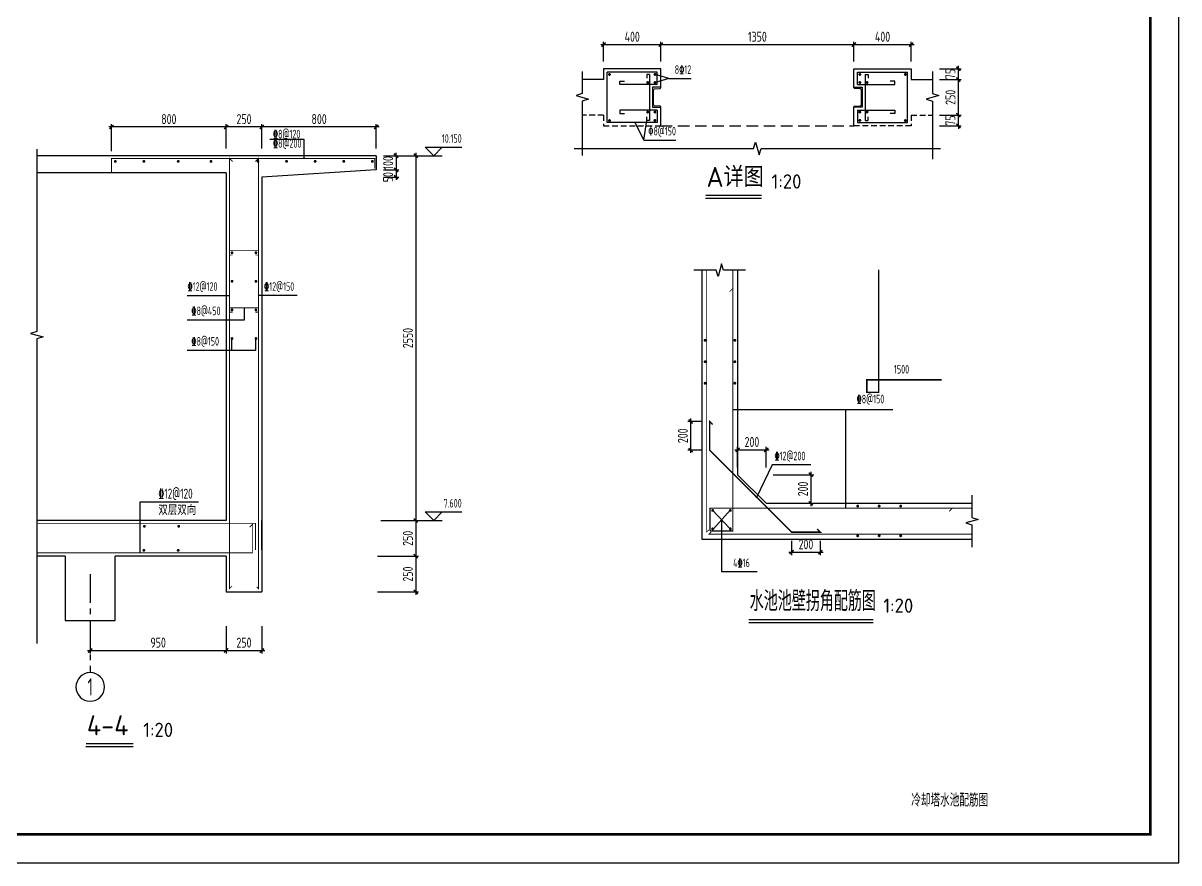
# Model space of a CAD drawing. Extents: x 665703 to 1047784, y -160603 to 92239.
# Drawn here: x 1007371 to 1047767, y -20886 to 8469 of the extents above; entities that cross this region are included whole.
import ezdxf
from ezdxf.enums import TextEntityAlignment as Align

# ---------------------------------------------------------------- set-up
doc = ezdxf.new("R2010")
doc.units = 0
doc.header["$LTSCALE"] = 800
doc.linetypes.add('CENTER', pattern=[2, 1.25, -0.25, 0.25, -0.25])
doc.linetypes.add('DASHED', pattern=[0.75, 0.5, -0.25])
doc.layers.get('0').update_dxf_attribs({"linetype": 'CONTINUOUS'})
doc.layers.get('Defpoints').update_dxf_attribs({"linetype": 'CONTINUOUS'})
for name, color, linetype in [('AXIS', 4, 'CENTER'), ('DIM', 2, 'CONTINUOUS'), ('NUM', 7, 'CONTINUOUS'), ('REIN', 1, 'CONTINUOUS'), ('STEEL', 7, 'CONTINUOUS'), ('TEXT', 7, 'CONTINUOUS'), ('THIN', 7, 'CONTINUOUS'), ('TK', 7, 'CONTINUOUS'), ('xi', 7, 'DASHED'), ('柱', 2, 'CONTINUOUS'), ('细线', 7, 'CONTINUOUS')]:
    doc.layers.add(name, color=color, linetype=linetype)
doc.styles.add('title1', font='SIMHEI.TTF', dxfattribs={"width": 0.8})
doc.styles.add('TSSD_Axis', font='tssdeng.shx', dxfattribs={"width": 0.7, "bigfont": 'tssdchn.shx'})
doc.styles.add('TSSD_Dimension', font='Tssdeng.shx', dxfattribs={"width": 0.75, "bigfont": 'hztxt.shx'})
doc.styles.add('TSSD_Label', font='Tssdeng.shx', dxfattribs={"width": 0.7, "bigfont": 'hztxt.shx'})
doc.styles.add('TSSD_Norm', font='Tssdeng.shx', dxfattribs={"bigfont": 'hztxt.shx'})
doc.styles.add('TSSD_Rein', font='Tssdeng.shx', dxfattribs={"width": 0.7, "bigfont": 'hztxt.shx'})
doc.dimstyles.new('TSSD_20_100', dxfattribs={"dimtxt": 350, "dimasz": 100, "dimexe": 100, "dimexo": 250, "dimgap": 100, "dimtad": 1, "dimdec": 0, "dimlfac": 0.2, "dimzin": 0, "dimdsep": 46, "dimtxsty": 'TSSD_Dimension', "dimblk": 'ARCHTICK', "dimcen": 0, "dimdle": 100, "dimclrt": 7, "dimadec": 0, "dimazin": 0, "dimtfac": 1, "dimtdec": 0, "dimtix": 1, "dimtmove": 2, "dimatfit": 3, "dimldrblk": 'ARCHTICK', "dimfxl": 0, "dimtolj": 1, "dimtzin": 0, "dimarcsym": 0})

# ---------------------------------------------------------------- blocks, each defined once
blk = doc.blocks.new('_ArchTick')
at = {"color": 0, "const_width": 0.5}
blk.add_lwpolyline([(-0.71, -0.71), (0.71, 0.71)], dxfattribs=at)
blk = doc.blocks.new('*D224')
at = {"layer": 'Defpoints', "color": 0, "transparency": 16777216}
for p in [(1039153, 4875), (1039154, 5250), (1040059, 5250)]:
    blk.add_point(p, dxfattribs=at)
at = {"layer": 'DIM', "color": 0, "lineweight": -2, "transparency": 16777216}
for p, q in [((1040059, 5250), (1040059, 5350)), ((1039403, 4875), (1040159, 4875)), ((1039404, 5250), (1040159, 5250)), ((1040059, 4875), (1040059, 5250)), ((1040059, 4875), (1040059, 4775))]:
    blk.add_line(p, q, dxfattribs=at)
at = {"layer": 'DIM', "color": 0, "lineweight": -2, "transparency": 16777216, "xscale": 100, "yscale": 100, "zscale": 100}
for p, rotation in [((1040059, 5250), 270), ((1040059, 4875), 90)]:
    blk.add_blockref('_ArchTick', p, dxfattribs=dict(at, rotation=rotation))
at = {"layer": 'DIM', "color": 7, "transparency": 16777216, "insert": (1039784, 5063), "char_height": 350, "attachment_point": 5, "rotation": 90, "style": 'TSSD_Dimension'}
blk.add_mtext('\\A1;75', dxfattribs=at)
blk = doc.blocks.new('*D225')
at = {"layer": 'Defpoints', "color": 0, "transparency": 16777216}
for p in [(1039154, 6500), (1040059, 6500), (1039154, 5250)]:
    blk.add_point(p, dxfattribs=at)
at = {"layer": 'DIM', "color": 0, "lineweight": -2, "transparency": 16777216}
for p, q in [((1039404, 6500), (1040159, 6500)), ((1040059, 5150), (1040059, 6600)), ((1039404, 5250), (1040159, 5250))]:
    blk.add_line(p, q, dxfattribs=at)
at = {"layer": 'DIM', "color": 0, "lineweight": -2, "transparency": 16777216, "xscale": 100, "yscale": 100, "zscale": 100}
for p, rotation in [((1040059, 6500), 90), ((1040059, 5250), 270)]:
    blk.add_blockref('_ArchTick', p, dxfattribs=dict(at, rotation=rotation))
at = {"layer": 'DIM', "color": 7, "transparency": 16777216, "insert": (1039784, 5875), "char_height": 350, "attachment_point": 5, "rotation": 90, "style": 'TSSD_Dimension'}
blk.add_mtext('\\A1;250', dxfattribs=at)
blk = doc.blocks.new('*D226')
at = {"layer": 'Defpoints', "color": 0, "transparency": 16777216}
for p in [(1039153, 6875), (1040059, 6875), (1039154, 6500)]:
    blk.add_point(p, dxfattribs=at)
at = {"layer": 'DIM', "color": 0, "lineweight": -2, "transparency": 16777216}
for p, q in [((1039403, 6875), (1040159, 6875)), ((1040059, 6875), (1040059, 6975)), ((1040059, 6500), (1040059, 6875)), ((1039404, 6500), (1040159, 6500)), ((1040059, 6500), (1040059, 6400))]:
    blk.add_line(p, q, dxfattribs=at)
at = {"layer": 'DIM', "color": 0, "lineweight": -2, "transparency": 16777216, "xscale": 100, "yscale": 100, "zscale": 100}
for p, rotation in [((1040059, 6875), 270), ((1040059, 6500), 90)]:
    blk.add_blockref('_ArchTick', p, dxfattribs=dict(at, rotation=rotation))
at = {"layer": 'DIM', "color": 7, "transparency": 16777216, "insert": (1039784, 6688), "char_height": 350, "attachment_point": 5, "rotation": 90, "style": 'TSSD_Dimension'}
blk.add_mtext('\\A1;75', dxfattribs=at)
blk = doc.blocks.new('*D227')
at = {"layer": 'Defpoints', "color": 0, "transparency": 16777216}
for p in [(1029660, 7718), (1027660, 6875), (1029660, 6875)]:
    blk.add_point(p, dxfattribs=at)
at = {"layer": 'DIM', "color": 0, "lineweight": -2, "transparency": 16777216}
for p, q in [((1027560, 7718), (1029760, 7718)), ((1027660, 7125), (1027660, 7818)), ((1029660, 7125), (1029660, 7818))]:
    blk.add_line(p, q, dxfattribs=at)
at = {"layer": 'DIM', "color": 0, "lineweight": -2, "transparency": 16777216, "xscale": 100, "yscale": 100, "zscale": 100, "rotation": 180}
blk.add_blockref('_ArchTick', (1027660, 7718), dxfattribs=at)
at = {"layer": 'DIM', "color": 0, "lineweight": -2, "transparency": 16777216, "xscale": 100, "yscale": 100, "zscale": 100}
blk.add_blockref('_ArchTick', (1029660, 7718), dxfattribs=at)
at = {"layer": 'DIM', "color": 7, "transparency": 16777216, "insert": (1028660, 7993), "char_height": 350, "attachment_point": 5, "style": 'TSSD_Dimension'}
blk.add_mtext('\\A1;400', dxfattribs=at)
blk = doc.blocks.new('*D228')
at = {"layer": 'Defpoints', "color": 0, "transparency": 16777216}
for p in [(1036410, 7718), (1029660, 6875), (1036410, 6875)]:
    blk.add_point(p, dxfattribs=at)
at = {"layer": 'DIM', "color": 0, "lineweight": -2, "transparency": 16777216}
for p, q in [((1029560, 7718), (1036510, 7718)), ((1029660, 7125), (1029660, 7818)), ((1036410, 7125), (1036410, 7818))]:
    blk.add_line(p, q, dxfattribs=at)
at = {"layer": 'DIM', "color": 0, "lineweight": -2, "transparency": 16777216, "xscale": 100, "yscale": 100, "zscale": 100, "rotation": 180}
blk.add_blockref('_ArchTick', (1029660, 7718), dxfattribs=at)
at = {"layer": 'DIM', "color": 0, "lineweight": -2, "transparency": 16777216, "xscale": 100, "yscale": 100, "zscale": 100}
blk.add_blockref('_ArchTick', (1036410, 7718), dxfattribs=at)
at = {"layer": 'DIM', "color": 7, "transparency": 16777216, "insert": (1033035, 7993), "char_height": 350, "attachment_point": 5, "style": 'TSSD_Dimension'}
blk.add_mtext('\\A1;1350', dxfattribs=at)
blk = doc.blocks.new('*D229')
at = {"layer": 'Defpoints', "color": 0, "transparency": 16777216}
for p in [(1038410, 7718), (1036410, 6875), (1038410, 6875)]:
    blk.add_point(p, dxfattribs=at)
at = {"layer": 'DIM', "color": 0, "lineweight": -2, "transparency": 16777216}
for p, q in [((1036310, 7718), (1038510, 7718)), ((1036410, 7125), (1036410, 7818)), ((1038410, 7125), (1038410, 7818))]:
    blk.add_line(p, q, dxfattribs=at)
at = {"layer": 'DIM', "color": 0, "lineweight": -2, "transparency": 16777216, "xscale": 100, "yscale": 100, "zscale": 100, "rotation": 180}
blk.add_blockref('_ArchTick', (1036410, 7718), dxfattribs=at)
at = {"layer": 'DIM', "color": 0, "lineweight": -2, "transparency": 16777216, "xscale": 100, "yscale": 100, "zscale": 100}
blk.add_blockref('_ArchTick', (1038410, 7718), dxfattribs=at)
at = {"layer": 'DIM', "color": 7, "transparency": 16777216, "insert": (1037410, 7993), "char_height": 350, "attachment_point": 5, "style": 'TSSD_Dimension'}
blk.add_mtext('\\A1;400', dxfattribs=at)
blk = doc.blocks.new('*D285')
at = {"layer": 'Defpoints', "color": 0, "transparency": 16777216}
for p in [(1015716, 4838), (1015716, 3835), (1019716, 3835)]:
    blk.add_point(p, dxfattribs=at)
at = {"layer": 'DIM', "color": 0, "lineweight": -2, "transparency": 16777216}
for p, q in [((1015716, 4085), (1015716, 4938)), ((1019716, 4085), (1019716, 4938)), ((1019816, 4838), (1015616, 4838))]:
    blk.add_line(p, q, dxfattribs=at)
at = {"layer": 'DIM', "color": 0, "lineweight": -2, "transparency": 16777216, "xscale": 100, "yscale": 100, "zscale": 100, "rotation": 180}
blk.add_blockref('_ArchTick', (1015716, 4838), dxfattribs=at)
at = {"layer": 'DIM', "color": 0, "lineweight": -2, "transparency": 16777216, "xscale": 100, "yscale": 100, "zscale": 100}
blk.add_blockref('_ArchTick', (1019716, 4838), dxfattribs=at)
at = {"layer": 'DIM', "color": 7, "transparency": 16777216, "insert": (1017716, 5113), "char_height": 350, "attachment_point": 5, "style": 'TSSD_Dimension'}
blk.add_mtext('\\A1;800', dxfattribs=at)
blk = doc.blocks.new('*D286')
at = {"layer": 'Defpoints', "color": 0, "transparency": 16777216}
for p in [(1014466, 4838), (1014466, 3835), (1015716, 3835)]:
    blk.add_point(p, dxfattribs=at)
at = {"layer": 'DIM', "color": 0, "lineweight": -2, "transparency": 16777216}
for p, q in [((1014466, 4085), (1014466, 4938)), ((1015716, 4085), (1015716, 4938)), ((1015816, 4838), (1014366, 4838))]:
    blk.add_line(p, q, dxfattribs=at)
at = {"layer": 'DIM', "color": 0, "lineweight": -2, "transparency": 16777216, "xscale": 100, "yscale": 100, "zscale": 100, "rotation": 180}
blk.add_blockref('_ArchTick', (1014466, 4838), dxfattribs=at)
at = {"layer": 'DIM', "color": 0, "lineweight": -2, "transparency": 16777216, "xscale": 100, "yscale": 100, "zscale": 100}
blk.add_blockref('_ArchTick', (1015716, 4838), dxfattribs=at)
at = {"layer": 'DIM', "color": 7, "transparency": 16777216, "insert": (1015091, 5113), "char_height": 350, "attachment_point": 5, "style": 'TSSD_Dimension'}
blk.add_mtext('\\A1;250', dxfattribs=at)
blk = doc.blocks.new('*D287')
at = {"layer": 'Defpoints', "color": 0, "transparency": 16777216}
for p in [(1019716, 3835), (1019716, 3335), (1020404, 3335)]:
    blk.add_point(p, dxfattribs=at)
at = {"layer": 'DIM', "color": 0, "lineweight": -2, "transparency": 16777216}
for p, q in [((1019966, 3835), (1020504, 3835)), ((1020404, 3835), (1020404, 3935)), ((1020404, 3835), (1020404, 3335)), ((1019966, 3335), (1020504, 3335)), ((1020404, 3335), (1020404, 3235))]:
    blk.add_line(p, q, dxfattribs=at)
at = {"layer": 'DIM', "color": 0, "lineweight": -2, "transparency": 16777216, "xscale": 100, "yscale": 100, "zscale": 100}
for p, rotation in [((1020404, 3835), 270), ((1020404, 3335), 90)]:
    blk.add_blockref('_ArchTick', p, dxfattribs=dict(at, rotation=rotation))
at = {"layer": 'DIM', "color": 7, "transparency": 16777216, "insert": (1020129, 3585), "char_height": 350, "attachment_point": 5, "rotation": 90, "style": 'TSSD_Dimension'}
blk.add_mtext('\\A1;100', dxfattribs=at)
blk = doc.blocks.new('*D288')
at = {"layer": 'Defpoints', "color": 0, "transparency": 16777216}
for p in [(1019716, 3335), (1019714, 3085), (1020404, 3085)]:
    blk.add_point(p, dxfattribs=at)
at = {"layer": 'DIM', "color": 0, "lineweight": -2, "transparency": 16777216}
for p, q in [((1019966, 3335), (1020504, 3335)), ((1020404, 3435), (1020404, 2985)), ((1019964, 3085), (1020504, 3085))]:
    blk.add_line(p, q, dxfattribs=at)
at = {"layer": 'DIM', "color": 0, "lineweight": -2, "transparency": 16777216, "xscale": 100, "yscale": 100, "zscale": 100}
for p, rotation in [((1020404, 3335), 90), ((1020404, 3085), 270)]:
    blk.add_blockref('_ArchTick', p, dxfattribs=dict(at, rotation=rotation))
at = {"layer": 'DIM', "color": 7, "transparency": 16777216, "insert": (1020129, 3085), "char_height": 350, "attachment_point": 5, "rotation": 90, "style": 'TSSD_Dimension'}
blk.add_mtext('\\A1;50', dxfattribs=at)
blk = doc.blocks.new('ts_axno')
at = {"color": 0, "linetype": 'ByBlock', "lineweight": -2}
blk.add_circle((0, 0), 0.5, dxfattribs=at)
at = {"color": 0, "linetype": 'ByBlock', "lineweight": -2, "style": 'TSSD_Axis', "width": 0.7}
blk.add_attdef('A', text='', height=0.6, dxfattribs=at).set_placement((0, 0), align=Align.MIDDLE_CENTER)
blk = doc.blocks.new('*D289')
at = {"layer": 'Defpoints', "color": 0, "transparency": 16777216}
for p in [(1009716, -12415), (1014466, -12364), (1014466, -13461)]:
    blk.add_point(p, dxfattribs=at)
at = {"layer": 'DIM', "color": 0, "lineweight": -2, "transparency": 16777216}
for p, q in [((1009716, -12665), (1009716, -13561)), ((1014466, -12614), (1014466, -13561)), ((1009616, -13461), (1014566, -13461))]:
    blk.add_line(p, q, dxfattribs=at)
at = {"layer": 'DIM', "color": 0, "lineweight": -2, "transparency": 16777216, "xscale": 100, "yscale": 100, "zscale": 100, "rotation": 180}
blk.add_blockref('_ArchTick', (1009716, -13461), dxfattribs=at)
at = {"layer": 'DIM', "color": 0, "lineweight": -2, "transparency": 16777216, "xscale": 100, "yscale": 100, "zscale": 100}
blk.add_blockref('_ArchTick', (1014466, -13461), dxfattribs=at)
at = {"layer": 'DIM', "color": 7, "transparency": 16777216, "insert": (1012091, -13186), "char_height": 350, "attachment_point": 5, "style": 'TSSD_Dimension'}
blk.add_mtext('\\A1;950', dxfattribs=at)
blk = doc.blocks.new('*D290')
at = {"layer": 'Defpoints', "color": 0, "transparency": 16777216}
for p in [(1014466, -12364), (1015716, -12364), (1015716, -13461)]:
    blk.add_point(p, dxfattribs=at)
at = {"layer": 'DIM', "color": 0, "lineweight": -2, "transparency": 16777216}
for p, q in [((1014466, -12614), (1014466, -13561)), ((1015716, -12614), (1015716, -13561)), ((1014366, -13461), (1015816, -13461))]:
    blk.add_line(p, q, dxfattribs=at)
at = {"layer": 'DIM', "color": 0, "lineweight": -2, "transparency": 16777216, "xscale": 100, "yscale": 100, "zscale": 100, "rotation": 180}
blk.add_blockref('_ArchTick', (1014466, -13461), dxfattribs=at)
at = {"layer": 'DIM', "color": 0, "lineweight": -2, "transparency": 16777216, "xscale": 100, "yscale": 100, "zscale": 100}
blk.add_blockref('_ArchTick', (1015716, -13461), dxfattribs=at)
at = {"layer": 'DIM', "color": 7, "transparency": 16777216, "insert": (1015091, -13186), "char_height": 350, "attachment_point": 5, "style": 'TSSD_Dimension'}
blk.add_mtext('\\A1;250', dxfattribs=at)
blk = doc.blocks.new('*D291')
at = {"layer": 'Defpoints', "color": 0, "transparency": 16777216}
for p in [(1019716, 3835), (1019622, -8915), (1021094, -8915)]:
    blk.add_point(p, dxfattribs=at)
at = {"layer": 'DIM', "color": 0, "lineweight": -2, "transparency": 16777216}
for p, q in [((1019966, 3835), (1021194, 3835)), ((1021094, 3935), (1021094, -9015)), ((1019872, -8915), (1021194, -8915))]:
    blk.add_line(p, q, dxfattribs=at)
at = {"layer": 'DIM', "color": 0, "lineweight": -2, "transparency": 16777216, "xscale": 100, "yscale": 100, "zscale": 100}
for p, rotation in [((1021094, 3835), 90), ((1021094, -8915), 270)]:
    blk.add_blockref('_ArchTick', p, dxfattribs=dict(at, rotation=rotation))
at = {"layer": 'DIM', "color": 7, "transparency": 16777216, "insert": (1020819, -2540), "char_height": 350, "attachment_point": 5, "rotation": 90, "style": 'TSSD_Dimension'}
blk.add_mtext('\\A1;2550', dxfattribs=at)
blk = doc.blocks.new('*D292')
at = {"layer": 'Defpoints', "color": 0, "transparency": 16777216}
for p in [(1019622, -8915), (1019508, -10165), (1021094, -10165)]:
    blk.add_point(p, dxfattribs=at)
at = {"layer": 'DIM', "color": 0, "lineweight": -2, "transparency": 16777216}
for p, q in [((1021094, -8815), (1021094, -10265)), ((1019872, -8915), (1021194, -8915)), ((1019758, -10165), (1021194, -10165))]:
    blk.add_line(p, q, dxfattribs=at)
at = {"layer": 'DIM', "color": 0, "lineweight": -2, "transparency": 16777216, "xscale": 100, "yscale": 100, "zscale": 100}
for p, rotation in [((1021094, -8915), 90), ((1021094, -10165), 270)]:
    blk.add_blockref('_ArchTick', p, dxfattribs=dict(at, rotation=rotation))
at = {"layer": 'DIM', "color": 7, "transparency": 16777216, "insert": (1020819, -9540), "char_height": 350, "attachment_point": 5, "rotation": 90, "style": 'TSSD_Dimension'}
blk.add_mtext('\\A1;250', dxfattribs=at)
blk = doc.blocks.new('*D293')
at = {"layer": 'Defpoints', "color": 0, "transparency": 16777216}
for p in [(1019508, -10165), (1019508, -11415), (1021094, -11415)]:
    blk.add_point(p, dxfattribs=at)
at = {"layer": 'DIM', "color": 0, "lineweight": -2, "transparency": 16777216}
for p, q in [((1021094, -10065), (1021094, -11515)), ((1019758, -10165), (1021194, -10165)), ((1019758, -11415), (1021194, -11415))]:
    blk.add_line(p, q, dxfattribs=at)
at = {"layer": 'DIM', "color": 0, "lineweight": -2, "transparency": 16777216, "xscale": 100, "yscale": 100, "zscale": 100}
for p, rotation in [((1021094, -10165), 90), ((1021094, -11415), 270)]:
    blk.add_blockref('_ArchTick', p, dxfattribs=dict(at, rotation=rotation))
at = {"layer": 'DIM', "color": 7, "transparency": 16777216, "insert": (1020819, -10790), "char_height": 350, "attachment_point": 5, "rotation": 90, "style": 'TSSD_Dimension'}
blk.add_mtext('\\A1;250', dxfattribs=at)
blk = doc.blocks.new('*D294')
at = {"layer": 'Defpoints', "color": 0, "transparency": 16777216}
for p in [(1010463, 4838), (1010463, 3738), (1014466, 3835)]:
    blk.add_point(p, dxfattribs=at)
at = {"layer": 'DIM', "color": 0, "lineweight": -2, "transparency": 16777216}
for p, q in [((1010463, 3988), (1010463, 4938)), ((1014466, 4085), (1014466, 4938)), ((1014566, 4838), (1010363, 4838))]:
    blk.add_line(p, q, dxfattribs=at)
at = {"layer": 'DIM', "color": 0, "lineweight": -2, "transparency": 16777216, "xscale": 100, "yscale": 100, "zscale": 100, "rotation": 180}
blk.add_blockref('_ArchTick', (1010463, 4838), dxfattribs=at)
at = {"layer": 'DIM', "color": 0, "lineweight": -2, "transparency": 16777216, "xscale": 100, "yscale": 100, "zscale": 100}
blk.add_blockref('_ArchTick', (1014466, 4838), dxfattribs=at)
at = {"layer": 'DIM', "color": 7, "transparency": 16777216, "insert": (1012464, 5113), "char_height": 350, "attachment_point": 5, "style": 'TSSD_Dimension'}
blk.add_mtext('\\A1;800', dxfattribs=at)
blk = doc.blocks.new('*D733')
at = {"layer": 'Defpoints', "color": 0, "transparency": 16777216}
for p in [(1030704, -5456), (1031314, -5456), (1031314, -6456)]:
    blk.add_point(p, dxfattribs=at)
at = {"layer": 'DIM', "color": 0, "lineweight": -2, "transparency": 16777216}
for p, q in [((1031064, -5456), (1030604, -5456)), ((1030704, -6556), (1030704, -5356)), ((1031064, -6456), (1030604, -6456))]:
    blk.add_line(p, q, dxfattribs=at)
at = {"layer": 'DIM', "color": 0, "lineweight": -2, "transparency": 16777216, "xscale": 100, "yscale": 100, "zscale": 100}
for p, rotation in [((1030704, -5456), 90), ((1030704, -6456), 270)]:
    blk.add_blockref('_ArchTick', p, dxfattribs=dict(at, rotation=rotation))
at = {"layer": 'DIM', "color": 7, "transparency": 16777216, "insert": (1030429, -5956), "char_height": 350, "attachment_point": 5, "rotation": 90, "style": 'TSSD_Dimension'}
blk.add_mtext('\\A1;200', dxfattribs=at)
blk = doc.blocks.new('*D734')
at = {"layer": 'Defpoints', "color": 0, "transparency": 16777216}
for p in [(1034232, -9374), (1035232, -9374), (1035232, -10024)]:
    blk.add_point(p, dxfattribs=at)
at = {"layer": 'DIM', "color": 0, "lineweight": -2, "transparency": 16777216}
for p, q in [((1034232, -9624), (1034232, -10124)), ((1035232, -9624), (1035232, -10124)), ((1034132, -10024), (1035332, -10024))]:
    blk.add_line(p, q, dxfattribs=at)
at = {"layer": 'DIM', "color": 0, "lineweight": -2, "transparency": 16777216, "xscale": 100, "yscale": 100, "zscale": 100, "rotation": 180}
blk.add_blockref('_ArchTick', (1034232, -10024), dxfattribs=at)
at = {"layer": 'DIM', "color": 0, "lineweight": -2, "transparency": 16777216, "xscale": 100, "yscale": 100, "zscale": 100}
blk.add_blockref('_ArchTick', (1035232, -10024), dxfattribs=at)
at = {"layer": 'DIM', "color": 7, "transparency": 16777216, "insert": (1034732, -9749), "char_height": 350, "attachment_point": 5, "style": 'TSSD_Dimension'}
blk.add_mtext('\\A1;200', dxfattribs=at)
blk = doc.blocks.new('*D735')
at = {"layer": 'Defpoints', "color": 0, "transparency": 16777216}
for p in [(1033344, -6448), (1032344, -7316), (1033344, -7316)]:
    blk.add_point(p, dxfattribs=at)
at = {"layer": 'DIM', "color": 0, "lineweight": -2, "transparency": 16777216}
for p, q in [((1032244, -6448), (1033444, -6448)), ((1032344, -7066), (1032344, -6348)), ((1033344, -7066), (1033344, -6348))]:
    blk.add_line(p, q, dxfattribs=at)
at = {"layer": 'DIM', "color": 0, "lineweight": -2, "transparency": 16777216, "xscale": 100, "yscale": 100, "zscale": 100, "rotation": 180}
blk.add_blockref('_ArchTick', (1032344, -6448), dxfattribs=at)
at = {"layer": 'DIM', "color": 0, "lineweight": -2, "transparency": 16777216, "xscale": 100, "yscale": 100, "zscale": 100}
blk.add_blockref('_ArchTick', (1033344, -6448), dxfattribs=at)
at = {"layer": 'DIM', "color": 7, "transparency": 16777216, "insert": (1032844, -6173), "char_height": 350, "attachment_point": 5, "style": 'TSSD_Dimension'}
blk.add_mtext('\\A1;200', dxfattribs=at)
blk = doc.blocks.new('*D736')
at = {"layer": 'Defpoints', "color": 0, "transparency": 16777216}
for p in [(1033338, -7316), (1033344, -8316), (1034904, -8316)]:
    blk.add_point(p, dxfattribs=at)
at = {"layer": 'DIM', "color": 0, "lineweight": -2, "transparency": 16777216}
for p, q in [((1034904, -7216), (1034904, -8416)), ((1033588, -7316), (1035004, -7316)), ((1033594, -8316), (1035004, -8316))]:
    blk.add_line(p, q, dxfattribs=at)
at = {"layer": 'DIM', "color": 0, "lineweight": -2, "transparency": 16777216, "xscale": 100, "yscale": 100, "zscale": 100}
for p, rotation in [((1034904, -7316), 90), ((1034904, -8316), 270)]:
    blk.add_blockref('_ArchTick', p, dxfattribs=dict(at, rotation=rotation))
at = {"layer": 'DIM', "color": 7, "transparency": 16777216, "insert": (1034629, -7816), "char_height": 350, "attachment_point": 5, "rotation": 90, "style": 'TSSD_Dimension'}
blk.add_mtext('\\A1;200', dxfattribs=at)

msp = doc.modelspace()

# ---------------------------------------------------------------- linework, layer by layer
at = {"layer": 'AXIS'}
msp.add_line((1009715.6, -10796.6), (1009715.6, -14236), dxfattribs=at)
at = {"layer": 'NUM'}
for points in [[(1031222.3, 2446.5, 50, 50, 0), (1033178.7, 2446.5, 50, 50, 0)], [(1032735.1, -12380, 50, 50, 0), (1037086.7, -12380, 50, 50, 0)], [(1009565.7, -16721.9, 50, 50, 0), (1011218.7, -16721.9, 50, 50, 0)]]:
    msp.add_lwpolyline(points, format="xyseb", dxfattribs=at)
for points in [[(1031222.3, 2346.5), (1033178.7, 2346.5)], [(1032735.1, -12480), (1037086.7, -12480)], [(1009565.7, -16821.9), (1011218.7, -16821.9)]]:
    msp.add_lwpolyline(points, dxfattribs=at)
at = {"layer": 'REIN'}
for p, q in [((1027784.5, 5000.3), (1027784.5, 6750.3)), ((1029266.3, 6673.8), (1029167.9, 6673.8)), ((1029167.9, 6673.8), (1029167.9, 6547.2)), ((1029266.3, 6673.8), (1029266.3, 5064.2)), ((1036802.7, 6673.8), (1036802.7, 5064.2)), ((1036802.7, 6673.8), (1036901.2, 6673.8)), ((1036901.2, 6673.8), (1036901.2, 6547.2)), ((1038284.5, 5000.3), (1038284.5, 6750.3)), ((1028225.4, 6325.3), (1028225.4, 6441.8)), ((1028225.4, 6441.8), (1028394.2, 6441.8)), ((1029534.5, 6325.3), (1028225.4, 6325.3)), ((1036534.5, 6325.3), (1037843.7, 6325.3)), ((1037843.7, 6441.8), (1037674.9, 6441.8)), ((1037843.7, 6325.3), (1037843.7, 6441.8)), ((1029534.5, 5425.3), (1028225.4, 5425.3)), ((1028225.4, 5425.3), (1028225.4, 5308.7)), ((1028225.4, 5308.7), (1028394.2, 5308.7)), ((1036534.5, 5425.3), (1037843.7, 5425.3)), ((1037843.7, 5308.7), (1037674.9, 5308.7)), ((1037843.7, 5425.3), (1037843.7, 5308.7)), ((1029167.9, 5064.2), (1029167.9, 5190.7)), ((1029266.3, 5064.2), (1029167.9, 5064.2)), ((1036802.7, 5064.2), (1036901.2, 5064.2)), ((1036901.2, 5064.2), (1036901.2, 5190.7))]:
    msp.add_line(p, q, dxfattribs=at)
for points in [[(1029534.5, 6325.3), (1029534.5, 6750.3), (1027784.5, 6750.3), (1027784.5, 6750.3)], [(1036534.5, 6325.3), (1036534.5, 6750.3), (1038284.5, 6750.3), (1038284.5, 6750.3)], [(1029534.5, 5425.3), (1029534.5, 5000.3), (1027784.5, 5000.3), (1027784.5, 5000.3)], [(1036534.5, 5425.3), (1036534.5, 5000.3), (1038284.5, 5000.3), (1038284.5, 5000.3)]]:
    msp.add_lwpolyline(points, dxfattribs=at)
for points in [[(1027891.1, 6674.1, 50, 50, 1), (1027841.1, 6674.1, 50, 50, 1)], [(1029427.9, 6674.1, 50, 50, -1), (1029477.9, 6674.1, 50, 50, -1)], [(1036641.1, 6674.1, 50, 50, 1), (1036591.1, 6674.1, 50, 50, 1)], [(1038177.9, 6674.1, 50, 50, -1), (1038227.9, 6674.1, 50, 50, -1)], [(1029174.8, 6393.1, 50, 50, -1), (1029224.8, 6393.1, 50, 50, -1)], [(1029427.9, 6393.1, 50, 50, -1), (1029477.9, 6393.1, 50, 50, -1)], [(1036641.1, 6393.1, 50, 50, 1), (1036591.1, 6393.1, 50, 50, 1)], [(1036894.2, 6393.1, 50, 50, 1), (1036844.2, 6393.1, 50, 50, 1)], [(1029174.8, 5358.1, 50, 50, -1), (1029224.8, 5358.1, 50, 50, -1)], [(1029427.9, 5358.1, 50, 50, -1), (1029477.9, 5358.1, 50, 50, -1)], [(1036641.1, 5358.1, 50, 50, 1), (1036591.1, 5358.1, 50, 50, 1)], [(1036894.2, 5358.1, 50, 50, 1), (1036844.2, 5358.1, 50, 50, 1)], [(1027891.1, 5063, 50, 50, 1), (1027841.1, 5063, 50, 50, 1)], [(1029427.9, 5067.7, 50, 50, -1), (1029477.9, 5067.7, 50, 50, -1)], [(1036641.1, 5067.7, 50, 50, 1), (1036591.1, 5067.7, 50, 50, 1)], [(1038177.9, 5063, 50, 50, -1), (1038227.9, 5063, 50, 50, -1)], [(1010617.8, 3635.1, 50, 50, 1), (1010567.8, 3635.1, 50, 50, 1)], [(1011617.8, 3635.1, 50, 50, 1), (1011567.8, 3635.1, 50, 50, 1)], [(1012817.8, 3635.1, 50, 50, 1), (1012767.8, 3635.1, 50, 50, 1)], [(1013962.5, 3635.1, 50, 50, 1), (1013912.5, 3635.1, 50, 50, 1)], [(1015603.5, 3635.1, 50, 50, 1), (1015553.5, 3635.1, 50, 50, 1)], [(1016603.5, 3635.1, 50, 50, 1), (1016553.5, 3635.1, 50, 50, 1)], [(1017603.5, 3635.1, 50, 50, 1), (1017553.5, 3635.1, 50, 50, 1)], [(1018603.5, 3635.1, 50, 50, 1), (1018553.5, 3635.1, 50, 50, 1)], [(1019603.5, 3635.1, 50, 50, 1), (1019553.5, 3635.1, 50, 50, 1)], [(1014697.5, 443.5, 50, 50, 1), (1014647.5, 443.5, 50, 50, 1)], [(1015483.7, 443.5, 50, 50, -1), (1015533.7, 443.5, 50, 50, -1)], [(1014697.5, -556.5, 50, 50, 1), (1014647.5, -556.5, 50, 50, 1)], [(1015483.7, -556.5, 50, 50, -1), (1015533.7, -556.5, 50, 50, -1)], [(1014697.5, -1556.5, 50, 50, 1), (1014647.5, -1556.5, 50, 50, 1)], [(1015483.7, -1556.5, 50, 50, -1), (1015533.7, -1556.5, 50, 50, -1)], [(1014697.5, -2556.5, 50, 50, 1), (1014647.5, -2556.5, 50, 50, 1)], [(1015483.7, -2556.5, 50, 50, -1), (1015533.7, -2556.5, 50, 50, -1)], [(1031233.1, -2618.8, 50, 50, 1), (1031183.1, -2618.8, 50, 50, 1)], [(1032271.9, -2618.8, 50, 50, 1), (1032221.9, -2618.8, 50, 50, 1)], [(1031233.1, -3368.8, 50, 50, 1), (1031183.1, -3368.8, 50, 50, 1)], [(1032271.9, -3368.8, 50, 50, 1), (1032221.9, -3368.8, 50, 50, 1)], [(1031233.1, -4118.8, 50, 50, 1), (1031183.1, -4118.8, 50, 50, 1)], [(1032271.9, -4118.8, 50, 50, 1), (1032221.9, -4118.8, 50, 50, 1)], [(1036541.5, -8388.4, 50, 50, -1), (1036541.5, -8438.4, 50, 50, -1)], [(1037291.5, -8388.4, 50, 50, -1), (1037291.5, -8438.4, 50, 50, -1)], [(1038041.5, -8388.4, 50, 50, -1), (1038041.5, -8438.4, 50, 50, -1)], [(1032115.8, -8564.1, 50, 50, 1), (1032065.8, -8564.1, 50, 50, 1)], [(1011633.6, -9120.6, 50, 50, 1), (1011583.6, -9120.6, 50, 50, 1)], [(1012833.6, -9120.6, 50, 50, 1), (1012783.6, -9120.6, 50, 50, 1)], [(1031496, -9209.5, 50, 50, 1), (1031446, -9209.5, 50, 50, 1)], [(1032115.8, -9209.5, 50, 50, 1), (1032065.8, -9209.5, 50, 50, 1)], [(1036541.5, -9427.2, 50, 50, -1), (1036541.5, -9477.2, 50, 50, -1)], [(1037291.5, -9427.2, 50, 50, -1), (1037291.5, -9477.2, 50, 50, -1)], [(1038041.5, -9427.2, 50, 50, -1), (1038041.5, -9477.2, 50, 50, -1)], [(1011617.8, -9960.8, 50, 50, 1), (1011567.8, -9960.8, 50, 50, 1)], [(1012817.8, -9960.8, 50, 50, 1), (1012767.8, -9960.8, 50, 50, 1)]]:
    msp.add_lwpolyline(points, format="xyseb", close=True, dxfattribs=at)
for points, const_width in [([(1010463.3, 3259.9), (1010463.3, 3259.9), (1010463.3, 3738.2), (1019661, 3738.2), (1019661, 3379)], 30), ([(1014670.4, -11205.6), (1014585.4, -11296.3), (1014585.4, 3738.2), (1014691.5, 3632.1)], 30), ([(1015535.2, -11235.7), (1015595.8, -11296.3), (1015595.8, 3738.2), (1015489.7, 3632.1)], 30), ([(1014584.8, 365.1), (1014584.8, 515.1), (1015595.2, 515.1), (1015595.2, 365.1)], 30), ([(1031342.1, -9241.2), (1031263.8, -9319.5), (1031263.8, -170.1)], 30), ([(1031389.4, -9292.3), (1032174.2, -9292.3), (1032174.2, -170.1)], 30), ([(1032066.3, -920.1), (1032172.4, -814), (1032172.4, -9270.9), (1031368, -9270.9)], 30), ([(1014584.8, -1634.9), (1014584.8, -1484.9), (1015595.2, -1484.9), (1015595.2, -1634.9)], 30), ([(1031469.8, -5561.9), (1031363.8, -5455.8), (1031363.8, -6455.8), (1034231.8, -9323.8), (1035231.8, -9323.8), (1035125.7, -9217.8)], 50), ([(1031368, -9270.9), (1031368, -8486.1), (1040535.1, -8486.1)], 30), ([(1039740.2, -8594), (1039846.3, -8487.9), (1031389.4, -8487.9), (1031389.4, -9292.3)], 30), ([(1015495.8, -9946.3), (1015495.8, -9946.3), (1015495.8, -9017.5), (1007846.1, -9017.5)], 30), ([(1015395.8, -10046.3), (1015395.8, -9047.1), (1015289.7, -9153.1)], 30), ([(1031419.1, -9318.2), (1031340.8, -9396.5), (1040535.1, -9396.5)], 30), ([(1007846.1, -10046.3), (1015395.8, -10046.3)], 30)]:
    msp.add_lwpolyline(points, dxfattribs=dict(at, const_width=const_width))
for points in [[(1014584.8, 365.1, 30, 30, 0), (1014690.8, 365.1, 0, 0, 0)], [(1015595.2, 365.1, 30, 30, 0), (1015489.1, 365.1, 0, 0, 0)], [(1037273.3, -149.7, 50, 50, 0), (1037273.3, -4434.8, 50, 50, 0), (1036859.8, -4434.8, 50, 50, 0), (1036859.8, -3999.7, 50, 50, 0), (1039471.8, -3999.7, 50, 50, 0)], [(1014584.8, -1634.9, 30, 30, 0), (1014690.8, -1634.9, 0, 0, 0)], [(1015595.2, -1634.9, 30, 30, 0), (1015489.1, -1634.9, 0, 0, 0)]]:
    msp.add_lwpolyline(points, format="xyseb", dxfattribs=at)
at = {"layer": 'REIN', "const_width": 50}
msp.add_lwpolyline([(1031496, -8564.1, 1), (1031446, -8564.1, 1)], format="xyb", close=True, dxfattribs=at)
at = {"layer": 'STEEL'}
for points in [[(1029369.5, 5525.3), (1029659.5, 5525.3), (1029659.5, 5538.3, 0.3853136), (1029638.1, 5561.9), (1029442.3, 5581.5, -0.3853136), (1029399.5, 5628.7), (1029399.5, 6121.8, -0.3853136), (1029442.3, 6169), (1029638.1, 6188.6, 0.3853136), (1029659.5, 6212.3), (1029659.5, 6225.3), (1029369.5, 6225.3), (1029369.5, 5525.3)], [(1036699.5, 5525.3), (1036409.5, 5525.3), (1036409.5, 5538.3, -0.3853136), (1036430.9, 5561.9), (1036626.7, 5581.5, 0.3853136), (1036669.5, 5628.7), (1036669.5, 6121.8, 0.3853136), (1036626.7, 6169), (1036430.9, 6188.6, -0.3853136), (1036409.5, 6212.3), (1036409.5, 6225.3), (1036699.5, 6225.3), (1036699.5, 5525.3)]]:
    msp.add_lwpolyline(points, format="xyb", dxfattribs=at)
at = {"layer": 'TEXT'}
for p, q in [((1029941, 6529.8), (1029477.9, 6675.1)), ((1029941, 6529.8), (1029477.9, 6394.6)), ((1029941, 6529.8), (1030722.1, 6529.8)), ((1029068.6, 4375.6), (1028761, 5000.3)), ((1029068.6, 4375.6), (1029167.9, 5064.2)), ((1029068.6, 4375.6), (1030188.8, 4375.6)), ((1013108.2, -1053.7), (1014584.2, -1053.7)), ((1016950.1, -1053.7), (1015595.8, -1053.7)), ((1015113.5, -1906.1), (1015113.5, -1509.9)), ((1013108.2, -1906.1), (1015113.5, -1906.1)), ((1014671.3, -2969.1), (1014671.3, -2606.5)), ((1015507.4, -2969.1), (1015507.4, -2606.5)), ((1013108.2, -2969.1), (1015507.4, -2969.1)), ((1033551.2, -6975.1), (1032996.6, -8138.6)), ((1034905.5, -6975.1), (1033551.2, -6975.1)), ((1011460, -10046.3), (1011460, -8270.4)), ((1011460, -8270.4), (1013504.9, -8270.4))]:
    msp.add_line(p, q, dxfattribs=at)
at = {"layer": 'THIN'}
for p, q in [((1027659.5, 6500.3), (1026915.1, 6500.3)), ((1038409.5, 6500.3), (1039153.9, 6500.3)), ((1021720.7, 3834.6), (1021420.7, 4134.6)), ((1021420.7, 4134.6), (1022020.7, 4134.6)), ((1021720.7, 3834.6), (1022020.7, 4134.6)), ((1022020.7, 4134.6), (1022699.2, 4134.6)), ((1019715.6, 3834.6), (1007846.1, 3834.6)), ((1019715.6, 3834.6), (1019715.6, 3334.6)), ((1021193.9, 3834.6), (1022020.7, 3834.6)), ((1021720.7, 3834.6), (1021720.7, 3834.6)), ((1014465.6, 3234.6), (1007846.1, 3234.6)), ((1014465.6, 3234.6), (1014465.6, -8915.4)), ((1019715.6, 3334.6), (1015715.6, 3084.6)), ((1015715.6, 3084.6), (1015715.6, -9946.6)), ((1031094, -170.1), (1031094, -9566.3)), ((1032344, -170.1), (1032344, -7316.3)), ((1032344, -7316.3), (1033344, -8316.3)), ((1033344, -8316.3), (1040535.1, -8316.3)), ((1021720.7, -8915.4), (1021420.7, -8615.4)), ((1021420.7, -8615.4), (1022020.7, -8615.4)), ((1021720.7, -8915.4), (1022020.7, -8615.4)), ((1022020.7, -8615.4), (1022699.2, -8615.4)), ((1008840.6, -8915.4), (1007846.1, -8915.4)), ((1014465.6, -8915.4), (1010590.6, -8915.4)), ((1015715.6, -8915.4), (1015715.6, -10165.4)), ((1015715.6, -9946.6), (1015715.6, -8915.4)), ((1021193.9, -8915.4), (1022020.7, -8915.4)), ((1021720.7, -8915.4), (1021720.7, -8915.4)), ((1031094, -9566.3), (1040535.1, -9566.3)), ((1008840.6, -10165.4), (1007846.1, -10165.4)), ((1014465.6, -10165.4), (1010590.6, -10165.4)), ((1014465.6, -10165.4), (1014465.6, -11415.4)), ((1015715.6, -10165.4), (1015715.6, -11415.4)), ((1014465.6, -11415.4), (1015715.6, -11415.4))]:
    msp.add_line(p, q, dxfattribs=at)
for points in [[(1029659.5, 6212.3), (1029659.5, 6875.3), (1027659.5, 6875.3), (1027659.5, 6500.3)], [(1036409.5, 6212.3), (1036409.5, 6875.3), (1038409.5, 6875.3), (1038409.5, 6500.3)], [(1026915.1, 6780.3), (1026915.1, 6005.3), (1026695.1, 5935.3), (1027135.1, 5815.3), (1026915.1, 5745.3), (1026915.1, 3836.1)], [(1039153.9, 6780.3), (1039153.9, 6005.3), (1039373.9, 5935.3), (1038933.9, 5815.3), (1039153.9, 5745.3), (1039153.9, 3711)], [(1029659.5, 4875.3), (1029659.5, 5538.3)], [(1036409.5, 4875.3), (1036409.5, 5538.3)], [(1007846.1, 4059.3), (1007846.1, -2311.9), (1007626.1, -2381.9), (1008066.1, -2501.9), (1007846.1, -2571.9), (1007846.1, -13218.3)], [(1026635.1, 4086.5), (1032904.5, 4086.5), (1032974.5, 4306.5), (1033094.5, 3866.5), (1033164.5, 4086.5), (1039433.9, 4086.5)], [(1032624, -170.1), (1031849, -170.1), (1031779, 49.9), (1031659, -390.1), (1031589, -170.1), (1030814, -170.1)], [(1040535.1, -8036.3), (1040535.1, -8811.3), (1040755.1, -8881.3), (1040315.1, -9001.3), (1040535.1, -9071.3), (1040535.1, -9846.3)], [(1010590.6, -8915.4), (1010590.6, -8915.4), (1008840.6, -8915.4)], [(1008840.6, -10165.4), (1008840.6, -12415.4), (1010590.6, -12415.4), (1010590.6, -10165.4)]]:
    msp.add_lwpolyline(points, dxfattribs=at)
at = {"layer": 'TK', "color": 2}
msp.add_lwpolyline([(1047766.6, 38514.4), (963666.6, 38514.4), (963666.6, -20885.6), (1047766.6, -20885.6)], close=True, dxfattribs=at)
at = {"layer": 'TK', "color": 2, "const_width": 100}
msp.add_lwpolyline([(966166.6, 37514.4), (1046766.6, 37514.4), (1046766.6, -19885.6), (966166.6, -19885.6)], close=True, dxfattribs=at)
at = {"layer": 'xi', "linetype": 'DASHED', "ltscale": 0.5}
for p, q in [((1027659.5, 5250.3), (1026915.1, 5250.3)), ((1038409.5, 5250.3), (1039153.9, 5250.3))]:
    msp.add_line(p, q, dxfattribs=at)
at = {"layer": 'xi'}
msp.add_line((1029659.5, 4875.3), (1036409.5, 4875.3), dxfattribs=at)
at = {"layer": 'xi', "linetype": 'DASHED', "ltscale": 0.5}
for points in [[(1027659.5, 5250.3), (1027659.5, 4875.3), (1029659.5, 4875.3), (1029659.5, 4875.3)], [(1038409.5, 5250.3), (1038409.5, 4875.3), (1036409.5, 4875.3), (1036409.5, 4875.3)]]:
    msp.add_lwpolyline(points, dxfattribs=at)
at = {"layer": '柱'}
for p, q in [((1032072.7, -9192.3), (1031453.7, -8546)), ((1032090.8, -8539.1), (1031496, -9209.5)), ((1031781.2, -8888), (1031781.2, -10702.6)), ((1031781.2, -10702.6), (1033029.3, -10702.6))]:
    msp.add_line(p, q, dxfattribs=at)
at = {"layer": '细线'}
for p, q in [((1015992, 4410.9), (1017179.5, 4410.9)), ((1017179.5, 4410.9), (1017179.5, 3738.2)), ((1032172.4, -5042.4), (1037771.7, -5042.4)), ((1036117.3, -5042.4), (1036117.3, -8486.1))]:
    msp.add_line(p, q, dxfattribs=at)

# ---------------------------------------------------------------- block references
at = {"layer": 'NUM'}
ref = msp.add_blockref('ts_axno', (1009715.6, -14736), dxfattribs=dict(at, xscale=-1000, yscale=1000, zscale=1000, rotation=180))
ref.add_attrib('10', '1', dxfattribs={"height": 600, "style": 'TSSD_Axis', "width": 0.666667}).set_placement((1009715.6, -14736), align=Align.MIDDLE_CENTER)

# ---------------------------------------------------------------- texts
at = {"color": 1, "style": 'title1', "width": 0.6}
msp.add_text('冷却塔水池配筋图', height=400, dxfattribs=at).set_placement((1039756.2, -18666.8), align=Align.MIDDLE)
at = {"layer": 'NUM', "style": 'TSSD_Norm'}
for s, height, p in [('A详图', 700, (1031254.6, 2532.7)), ('1:20', 500, (1033528.7, 2532.7)), ('1:20', 500, (1037436.7, -12293.8)), ('4-4', 700, (1009598, -16635.7)), ('1:20', 500, (1011568.7, -16635.7))]:
    msp.add_text(s, height=height, dxfattribs=at).set_placement(p, align=Align.BOTTOM_LEFT)
at = {"layer": 'NUM', "style": 'TSSD_Norm', "width": 0.7}
msp.add_text('水池池壁拐角配筋图', height=700, dxfattribs=at).set_placement((1032767.4, -12293.8), align=Align.BOTTOM_LEFT)
at = {"layer": 'TEXT', "style": 'TSSD_Label', "width": 0.7}
for s, p in [('8%%13112', (1030722.1, 6604.8)), ('%%1308@150', (1030188.8, 4450.6))]:
    msp.add_text(s, height=300, dxfattribs=at).set_placement(p, align=Align.BOTTOM_RIGHT)
at = {"layer": 'TEXT', "width": 0.7}
for s, height, style, p in [('%%1328@120', 300, 'TSSD_Rein', (1016103.3, 4440.6)), ('%%1328@200', 300, 'TSSD_Rein', (1016103.3, 4113.1)), ('%%13212@120', 350, 'TSSD_Norm', (1012097.3, -8153.7)), ('双层双向', 350, 'TSSD_Norm', (1012097.3, -8723.4))]:
    msp.add_text(s, height=height, dxfattribs=dict(at, style=style)).set_placement(p)
at = {"layer": 'TEXT', "style": 'TSSD_Label', "width": 0.7}
for s, p in [('%%13212@120', (1013118.4, -978.7)), ('%%13212@150', (1015793, -978.7)), ('%%1328@450', (1013252.2, -1831.1)), ('%%1328@150', (1013252.2, -2894.1)), ('1500', (1037809, -3870.1)), ('%%1328@150', (1036503, -4912.7)), ('%%13212@200', (1033630.6, -6903)), ('4%%13216', (1032185.5, -10637.8))]:
    msp.add_text(s, height=300, dxfattribs=at).set_placement(p, align=Align.BOTTOM_LEFT)
at = {"layer": 'THIN', "style": 'TSSD_Label', "width": 0.7}
for s, p in [('10.150', (1022699.2, 4194.6)), ('7.600', (1022699.2, -8555.4))]:
    msp.add_text(s, height=300, dxfattribs=at).set_placement(p, align=Align.BOTTOM_RIGHT)

# ---------------------------------------------------------------- dimensions: what is measured, and where the dimension line sits
at = {"layer": 'DIM'}
for base, p1, p2, picture, middle in [((1029659.5, 7718.1), (1027659.5, 6875.3), (1029659.5, 6875.3), '*D227', (1028659.5, 7993.1)), ((1036409.5, 7718.1), (1029659.5, 6875.3), (1036409.5, 6875.3), '*D228', (1033034.5, 7993.1)), ((1038409.5, 7718.1), (1036409.5, 6875.3), (1038409.5, 6875.3), '*D229', (1037409.5, 7993.1)), ((1010463.3, 4837.9), (1014465.6, 3834.6), (1010463.3, 3738.2), '*D294', (1012464.5, 5112.9)), ((1033344, -6448.1), (1032344, -7316.3), (1033344, -7316.3), '*D735', (1032844, -6173.1)), ((1035231.8, -10024), (1034231.8, -9373.8), (1035231.8, -9373.8), '*D734', (1034731.8, -9749)), ((1014465.6, -13461.2), (1009715.6, -12415.4), (1014465.6, -12363.5), '*D289', (1012090.6, -13186.2)), ((1015715.6, -13461.2), (1014465.6, -12363.5), (1015715.6, -12363.5), '*D290', (1015090.6, -13186.2))]:
    dim = msp.add_linear_dim(base=base, p1=p1, p2=p2, dimstyle='TSSD_20_100', dxfattribs=at)
    dim.commit()
    dim.dimension.update_dxf_attribs({"geometry": picture, "text_midpoint": middle})
for base, p1, p2, angle, picture, middle in [((1040058.5, 6875.3), (1039153.9, 6500.3), (1039152.8, 6875.3), 90, '*D226', (1039783.5, 6687.8)), ((1040058.5, 6500.3), (1039153.9, 5250.3), (1039153.9, 6500.3), 90, '*D225', (1039783.5, 5875.3)), ((1014465.6, 4837.9), (1015715.6, 3834.6), (1014465.6, 3834.6), 180, '*D286', (1015090.6, 5112.9)), ((1015715.6, 4837.9), (1019715.6, 3834.6), (1015715.6, 3834.6), 180, '*D285', (1017715.6, 5112.9)), ((1040058.5, 5250.3), (1039152.8, 4875.3), (1039153.9, 5250.3), 90, '*D224', (1039783.5, 5062.8)), ((1021093.9, -8915.4), (1019715.6, 3834.6), (1019621.7, -8915.4), 90, '*D291', (1020818.9, -2540.4)), ((1020404.5, 3334.6), (1019715.6, 3834.6), (1019715.6, 3334.6), 90, '*D287', (1020129.5, 3584.6)), ((1030704.4, -5455.8), (1031313.8, -6455.8), (1031313.8, -5455.8), 90, '*D733', (1030429.4, -5955.8)), ((1034903.5, -8316.3), (1033337.6, -7316.3), (1033344, -8316.3), 90, '*D736', (1034628.5, -7816.3)), ((1021093.9, -10165.4), (1019621.7, -8915.4), (1019508.4, -10165.4), 90, '*D292', (1020818.9, -9540.4)), ((1021093.9, -11415.4), (1019508.4, -10165.4), (1019508.4, -11415.4), 90, '*D293', (1020818.9, -10790.4))]:
    dim = msp.add_linear_dim(base=base, p1=p1, p2=p2, angle=angle, dimstyle='TSSD_20_100', dxfattribs=at)
    dim.commit()
    dim.dimension.update_dxf_attribs({"geometry": picture, "text_midpoint": middle})
dim = msp.add_linear_dim(base=(1020404.5, 3084.6), p1=(1019715.6, 3334.6), p2=(1019714.3, 3084.6), angle=90, dimstyle='TSSD_20_100', dxfattribs=at)
dim.commit()
dim.dimension.update_dxf_attribs({"geometry": '*D288', "text_midpoint": (1020129.5, 3084.6), "dimtype": 160})

doc.saveas('drawing.dxf')
